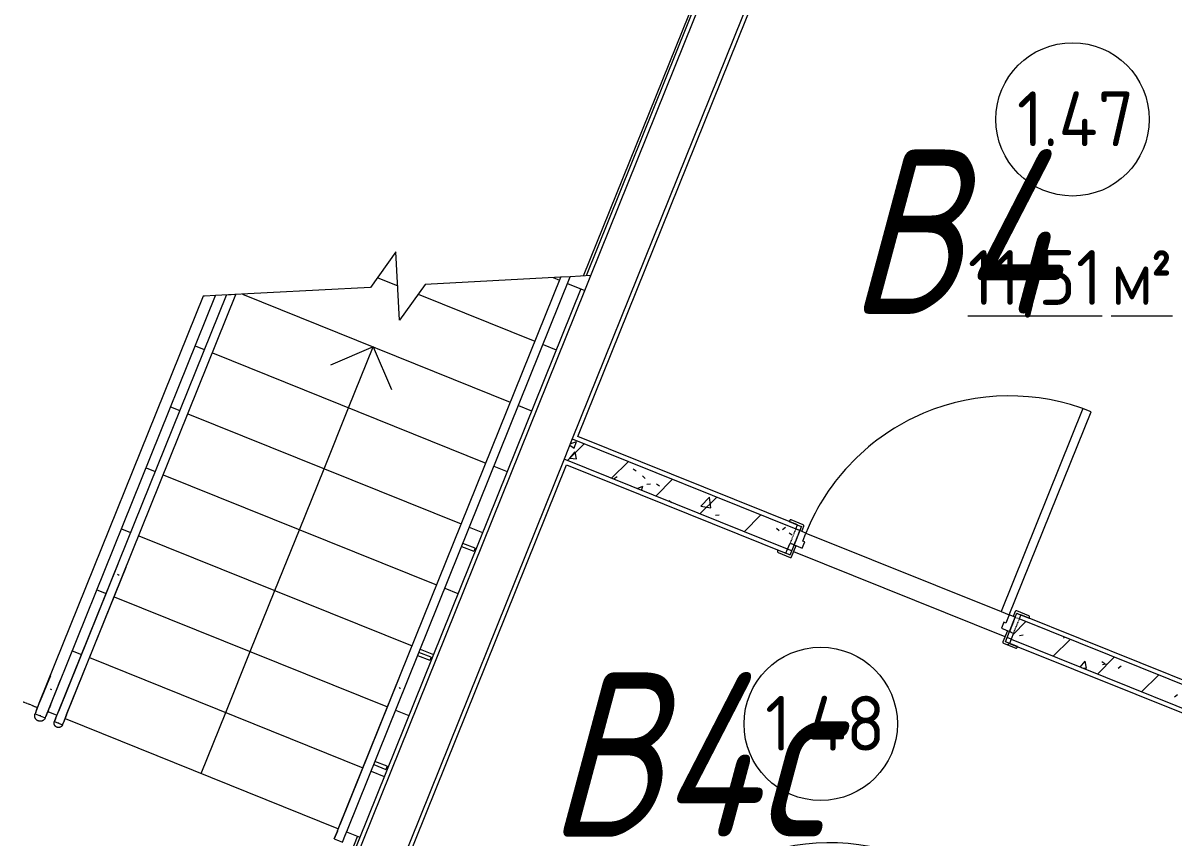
# Model space of a CAD drawing. Header units: millimetres. Extents: x -584918 to 2941280, y 3000189 to 4229862.
# Drawn here: x -438963 to -433710, y 3689344 to 3693065 of the extents above; entities that cross this region are included whole.
import ezdxf

# ---------------------------------------------------------------- set-up
doc = ezdxf.new("R2010")
doc.units = ezdxf.units.MM
doc.linetypes.add('ASVP_Невидимые', pattern=[5, 3, -2])
doc.linetypes.add('ASVP_Штриховая_ш3 п1_5', pattern=[4.5, 3, -1.5])
for name, color, linetype, lineweight in [('Двери', 7, 'Continuous', 0), ('Лестницы', 7, 'Continuous', 0), ('Линии разделители', 7, 'ASVP_Штриховая_ш3 п1_5', 0), ('Марки помещений', 7, 'Continuous', 0), ('Обобщенные модели', 7, 'Continuous', 0), ('Ограждение', 7, 'Continuous', 0), ('Перекрытие', 7, 'Continuous', 0), ('Стены внутренние', 7, 'Continuous', 0), ('Стены несущие', 7, 'Continuous', 0), ('Стены отделка', 7, 'Continuous', 0), ('Стрелки вверх', 7, 'Continuous', 0), ('экспертиза ДУ категории', 1, 'Continuous', 0)]:
    doc.layers.add(name, color=color, linetype=linetype, lineweight=lineweight)
doc.styles.add('GOST Common_2', font='', dxfattribs={"height": 500})
doc.styles.add('GOST Common_3', font='', dxfattribs={"width": 0.9, "height": 500})
doc.styles.add('mytext', font='isocpeur.ttf', dxfattribs={"width": 0.8, "oblique": 14.999978})
doc.styles.get('GOST Common_2').set_extended_font_data('GOST Common')
doc.styles.get('GOST Common_3').set_extended_font_data('GOST Common')

# ---------------------------------------------------------------- blocks, each defined once
blk = doc.blocks.new('ASVP_ДверьДеревянная_1 полотно - Входная_внутр_ 1000х2000h_полотно_ Г Л _950 в свету_-7521736-АР Этаж 01')
at = {"layer": 'Двери', "lineweight": 18}
for p, q in [((500, 1050), (460, 1050)), ((460, 1050), (460, 50)), ((500, 50), (500, 1050)), ((-500, 50), (-530, 50)), ((-530, 50), (-530, -20)), ((-500, 10), (-500, 50)), ((-490, 10), (-500, 10)), ((-490, -20), (-490, 10)), ((460, 50), (500, 50)), ((500, 10), (490, 10)), ((490, 10), (490, -20)), ((530, 50), (500, 50)), ((500, 50), (500, 10)), ((530, -20), (530, 50)), ((-530, -20), (-490, -20)), ((490, -20), (530, -20))]:
    blk.add_line(p, q, dxfattribs=at)
at = {"layer": 'Двери', "linetype": 'ASVP_Невидимые', "lineweight": 18}
for p, q in [((-530, 50), (-550, 50)), ((-550, 50), (-550, -20)), ((-530, -20), (-530, 50)), ((550, 50), (530, 50)), ((530, 50), (530, -20)), ((550, -20), (550, 50)), ((-550, -20), (-530, -20)), ((530, -20), (550, -20))]:
    blk.add_line(p, q, dxfattribs=at)
at = {"layer": 'Двери'}
blk.add_arc((500, 50), 1000, 90, 180, dxfattribs=at)
blk = doc.blocks.new('ASVP_НАЛИЧНИК МДФ_Двери - Наличник дверной МДФ-V13-АР Этаж 01')
at = {"layer": 'Обобщенные модели'}
h = blk.add_hatch(dxfattribs=at)
h.set_pattern_fill('FP_9', color=256, style=0, pattern_type=2)
h.set_pattern_definition([(238.819, (7622.62, -25279.885), (847.5705, 1239.66265), [208.25, -1874.25]), (228.514, (7901.11, -25302.37), (-230.6308, -541.9905), [465.661, -465.661]), (220.384, (7978.95, -25495.53), (-616.941, -697.6711), [263.418, -1053.671])])
h.paths.add_polyline_path([(585, -10), (588.5, -8.5), (590, -5), (590, 0), (530, -1), (529.9, 50), (520, 50), (520, -5), (521.5, -8.5), (525, -10), (562.1, -10)])
h.paths.add_polyline_path([(-525, -10), (-521.5, -8.5), (-520, -5), (-520, 50), (-530, 50), (-531, 0), (-590, 0), (-590, -5), (-588.5, -8.5), (-585, -10), (-526.4, -10)])
for p, q in [((-531, 0), (-590, 0)), ((-590, 0), (-590, -5)), ((-530, 50), (-530, -1)), ((-520, -5), (-520, 50)), ((520, 50), (520, -5)), ((530, -1), (530, 50)), ((-585, -10), (-525, -10)), ((-531, -1), (-531, 0)), ((-530, -1), (-531, -1)), ((525, -10), (585, -10)), ((531, -1), (530, -1)), ((590, 0), (531, 0)), ((531, 0), (531, -1)), ((590, -5), (590, 0))]:
    blk.add_line(p, q, dxfattribs=at)
for centre, start, end in [((-585, -5), 180, 270), ((-525, -5), 270, 360), ((525, -5), 180, 270), ((585, -5), 270, 360)]:
    blk.add_arc(centre, 5, start, end, dxfattribs=at)
blk = doc.blocks.new('ASVP_НАЛИЧНИК МДФ_Двери - Наличник дверной МДФ-V14-АР Этаж 01')
at = {"layer": 'Обобщенные модели'}
for p, q in [((-531, 0), (-590, 0)), ((-590, 0), (-590, -5)), ((-531, -1), (-531, 0)), ((-530, 20), (-530, -1)), ((-520, -5), (-520, 20)), ((520, 20), (520, -5)), ((530, -1), (530, 20)), ((590, 0), (531, 0)), ((531, 0), (531, -1)), ((590, -5), (590, 0)), ((-585, -10), (-525, -10)), ((-530, -1), (-531, -1)), ((525, -10), (585, -10)), ((531, -1), (530, -1))]:
    blk.add_line(p, q, dxfattribs=at)
for centre, start, end in [((-585, -5), 180, 270), ((-525, -5), 270, 360), ((525, -5), 180, 270), ((585, -5), 270, 360)]:
    blk.add_arc(centre, 5, start, end, dxfattribs=at)
blk = doc.blocks.new('ASVP_ДверьАлюминиеваяВитражная_1 полотно - Остекленная Внутреняя-6588625-АР Этаж 01')
at = {"layer": 'Двери', "lineweight": 18}
for p, q in [((465, 962.5), (415, 962.5)), ((415, 962.5), (415, 32.5)), ((465, 32.5), (465, 962.5)), ((-465, 32.5), (-525, 32.5)), ((-525, 32.5), (-525, -32.5)), ((-465, -17.5), (-465, 32.5)), ((415, 32.5), (465, 32.5)), ((525, 32.5), (465, 32.5)), ((465, 32.5), (465, -17.5)), ((525, -32.5), (525, 32.5)), ((-525, -32.5), (-455, -32.5)), ((-455, -17.5), (-465, -17.5)), ((-455, -32.5), (-455, -17.5)), ((465, -17.5), (455, -17.5)), ((455, -17.5), (455, -32.5)), ((455, -32.5), (525, -32.5))]:
    blk.add_line(p, q, dxfattribs=at)
at = {"layer": 'Двери'}
blk.add_arc((465, 32.5), 930, 90, 180, dxfattribs=at)
blk = doc.blocks.new('Тип перил - Перила_Внутренний_-6241588-АР Этаж 01')
at = {"layer": 'Ограждение'}
for p, q in [((270.6, 26352.1), (-0.5, 25679.4)), ((36.6, 25664.5), (307.7, 26337.1)), ((-12.2, 25650.4), (-26.4, 25614.9)), ((-5.7, 25606.6), (-10, 25608.3)), ((10.7, 25600), (24.9, 25635.4))]:
    blk.add_line(p, q, dxfattribs=at)
at = {"layer": 'Ограждение', "flags": 128}
for points in [[(269.2, 26305.4), (272.5, 26303.1), (276.4, 26302.4)], [(-12.2, 25650.4), (-11.1, 25653), (-10.1, 25655.6), (-9, 25658.1), (-8, 25660.7), (-7, 25663.3), (-5.9, 25665.8), (-4.9, 25668.3), (-3.9, 25670.8), (-2.9, 25673.2), (-2, 25675.7), (-1, 25678), (-0.5, 25679.4)], [(36.6, 25664.5), (35.7, 25662.1), (34.7, 25659.7), (33.8, 25657.3), (32.8, 25654.8), (31.8, 25652.3), (30.7, 25649.8), (29.7, 25647.3), (28.7, 25644.7), (27.7, 25642.1), (26.6, 25639.6), (25.6, 25637), (24.9, 25635.4)]]:
    blk.add_lwpolyline(points, dxfattribs=at)
blk = doc.blocks.new('Тип перил - Перила_Внутренний_-V25-АР Этаж 01')
at = {"layer": 'Ограждение'}
for p, q in [((-3.8, 25671.1), (1007, 28179.3)), ((33.3, 25656.2), (1051, 28181.7)), ((1051, 28181.7), (1007, 28179.3)), ((-26.4, 25614.9), (-12.2, 25650.4)), ((-12.2, 25650.4), (-3.8, 25671.1)), ((24.9, 25635.4), (33.3, 25656.2)), ((-26.4, 25614.9), (10.7, 25600)), ((10.7, 25600), (24.9, 25635.4))]:
    blk.add_line(p, q, dxfattribs=at)
blk = doc.blocks.new('ADSK_Ограждение_Опоры_Г_образная - D15 высота60 консоль80-V5-АР Этаж 01')
at = {"layer": 'Ограждение'}
for p, q in [((-7.5, 80), (-7.5, 20)), ((-7.5, 80), (0, 80)), ((0, 80), (7.5, 80)), ((7.5, 20), (7.5, 80))]:
    blk.add_line(p, q, dxfattribs=at)
blk = doc.blocks.new('Тип верхнего поручня - Верхний поручень_Внутренний_-6860136-АР Этаж 01')
at = {"layer": 'Ограждение'}
for p, q in [((-1322.2, 26359.1), (-1368.4, 26244.5)), ((-1322, 26225.8), (-1275.8, 26340.4)), ((-1389.3, 26192.6), (-1391.9, 26186.2)), ((-1366.5, 26176), (-1370.9, 26177.8)), ((-1345.5, 26167.5), (-1342.9, 26173.9))]:
    blk.add_line(p, q, dxfattribs=at)
at = {"layer": 'Ограждение', "flags": 128}
for points in [[(-1322.4, 26299.3), (-1319.9, 26297.9), (-1317.2, 26297.2)], [(-1389.3, 26192.6), (-1387.4, 26197.3), (-1385.6, 26201.9), (-1383.7, 26206.5), (-1381.9, 26211.1), (-1380, 26215.7), (-1378.2, 26220.2), (-1376.4, 26224.7), (-1374.6, 26229.1), (-1372.8, 26233.5), (-1371.1, 26237.8), (-1369.4, 26242), (-1368.4, 26244.5)], [(-1322, 26225.8), (-1323.7, 26221.6), (-1325.4, 26217.3), (-1327.2, 26213), (-1328.9, 26208.6), (-1330.7, 26204.1), (-1332.6, 26199.6), (-1334.4, 26195.1), (-1336.2, 26190.5), (-1338.1, 26185.9), (-1339.9, 26181.3), (-1341.8, 26176.7), (-1342.9, 26173.9)]]:
    blk.add_lwpolyline(points, dxfattribs=at)
blk = doc.blocks.new('Тип верхнего поручня - D50-V65-АР Этаж 01')
at = {"layer": 'Ограждение', "flags": 128}
for points in [[(0, 25), (1, 25), (2, 24.9), (3, 24.8), (4, 24.7), (5, 24.5), (5.9, 24.3), (6.9, 24), (7.9, 23.7), (8.8, 23.4), (9.7, 23), (10.6, 22.6), (11.5, 22.2), (12.4, 21.7), (13.3, 21.2), (14.1, 20.6), (14.9, 20.1), (15.7, 19.4), (16.5, 18.8), (17.2, 18.1), (17.9, 17.4), (18.6, 16.7), (19.3, 15.9), (19.9, 15.1), (20.5, 14.3), (21, 13.5), (21.6, 12.7), (22, 11.8), (22.5, 10.9), (22.9, 10), (23.3, 9.1), (23.6, 8.1), (24, 7.2), (24.2, 6.2), (24.4, 5.2), (24.6, 4.2), (24.8, 3.3), (24.9, 2.3), (25, 1.3), (25, 0.3), (25, 0)], [(25, 0), (25, -1), (24.9, -2), (24.8, -3), (24.7, -4), (24.5, -5), (24.3, -5.9), (24, -6.9), (23.7, -7.9), (23.4, -8.8), (23, -9.7), (22.6, -10.6), (22.2, -11.5), (21.7, -12.4), (21.2, -13.3), (20.6, -14.1), (20.1, -14.9), (19.4, -15.7), (18.8, -16.5), (18.1, -17.2), (17.4, -17.9), (16.7, -18.6), (15.9, -19.3), (15.1, -19.9), (14.3, -20.5), (13.5, -21), (12.7, -21.6), (11.8, -22), (10.9, -22.5), (10, -22.9), (9.1, -23.3), (8.1, -23.6), (7.2, -24), (6.2, -24.2), (5.2, -24.4), (4.2, -24.6), (3.3, -24.8), (2.3, -24.9), (1.3, -25), (0.3, -25), (0, -25)]]:
    blk.add_lwpolyline(points, dxfattribs=at)
blk = doc.blocks.new('Тип верхнего поручня - Верхний поручень_Внутренний_-V66-АР Этаж 01')
at = {"layer": 'Ограждение'}
for p, q in [((-1372.6, 26234.1), (-622.8, 28094.6)), ((-1326.2, 26215.4), (-568.6, 28095.3)), ((-618.2, 28092.7), (-622.8, 28094.6)), ((-568.6, 28095.3), (-618.2, 28092.7)), ((-1389.3, 26192.6), (-1372.6, 26234.1)), ((-1342.9, 26173.9), (-1326.2, 26215.4)), ((-1391.9, 26186.2), (-1389.3, 26192.6)), ((-1391.9, 26186.2), (-1369.4, 26177.2)), ((-1368.7, 26176.9), (-1345.5, 26167.5)), ((-1345.5, 26167.5), (-1342.9, 26173.9))]:
    blk.add_line(p, q, dxfattribs=at)
blk = doc.blocks.new('Тип перил - Перила_Внутренний_-6860151-АР Этаж 01')
at = {"layer": 'Ограждение'}
for p, q in [((-1014, 26869.7), (-1285.1, 26197.1)), ((-1248, 26182.1), (-976.9, 26854.8)), ((-1296.8, 26168.1), (-1303.8, 26150.7)), ((-1283, 26142.4), (-1287.4, 26144.1)), ((-1266.7, 26135.8), (-1259.7, 26153.1))]:
    blk.add_line(p, q, dxfattribs=at)
at = {"layer": 'Ограждение', "flags": 128}
for points in [[(-1015.5, 26823), (-1012.2, 26820.8), (-1008.2, 26820.1)], [(-1296.8, 26168.1), (-1295.7, 26170.7), (-1294.7, 26173.2), (-1293.6, 26175.8), (-1292.6, 26178.4), (-1291.6, 26181), (-1290.5, 26183.5), (-1289.5, 26186), (-1288.5, 26188.5), (-1287.6, 26190.9), (-1286.6, 26193.3), (-1285.6, 26195.7), (-1285.1, 26197.1)], [(-1248, 26182.1), (-1248.9, 26179.8), (-1249.9, 26177.4), (-1250.9, 26175), (-1251.8, 26172.5), (-1252.8, 26170), (-1253.9, 26167.5), (-1254.9, 26165), (-1255.9, 26162.4), (-1257, 26159.8), (-1258, 26157.2), (-1259, 26154.6), (-1259.7, 26153.1)]]:
    blk.add_lwpolyline(points, dxfattribs=at)
blk = doc.blocks.new('Тип перил - D40-V67-АР Этаж 01')
at = {"layer": 'Ограждение', "flags": 128}
for points in [[(0, 20), (0.8, 20), (1.6, 19.9), (2.4, 19.9), (3.2, 19.7), (4, 19.6), (4.8, 19.4), (5.5, 19.2), (6.3, 19), (7, 18.7), (7.8, 18.4), (8.5, 18.1), (9.2, 17.7), (9.9, 17.4), (10.6, 16.9), (11.3, 16.5), (11.9, 16), (12.6, 15.6), (13.2, 15), (13.8, 14.5), (14.3, 13.9), (14.9, 13.3), (15.4, 12.7), (15.9, 12.1), (16.4, 11.5), (16.8, 10.8), (17.2, 10.1), (17.6, 9.4), (18, 8.7), (18.3, 8), (18.6, 7.2), (18.9, 6.5), (19.2, 5.7), (19.4, 5), (19.6, 4.2), (19.7, 3.4), (19.8, 2.6), (19.9, 1.8), (20, 1), (20, 0.2), (20, 0)], [(20, 0), (20, -0.8), (19.9, -1.6), (19.9, -2.4), (19.7, -3.2), (19.6, -4), (19.4, -4.8), (19.2, -5.5), (19, -6.3), (18.7, -7), (18.4, -7.8), (18.1, -8.5), (17.7, -9.2), (17.4, -9.9), (16.9, -10.6), (16.5, -11.3), (16, -11.9), (15.6, -12.6), (15, -13.2), (14.5, -13.8), (13.9, -14.3), (13.3, -14.9), (12.7, -15.4), (12.1, -15.9), (11.5, -16.4), (10.8, -16.8), (10.1, -17.2), (9.4, -17.6), (8.7, -18), (8, -18.3), (7.2, -18.6), (6.5, -18.9), (5.7, -19.2), (5, -19.4), (4.2, -19.6), (3.4, -19.7), (2.6, -19.8), (1.8, -19.9), (1, -20), (0.2, -20), (0, -20)]]:
    blk.add_lwpolyline(points, dxfattribs=at)
blk = doc.blocks.new('Тип перил - Перила_Внутренний_-V68-АР Этаж 01')
at = {"layer": 'Ограждение'}
for p, q in [((-1288.4, 26188.8), (-519, 28098)), ((-1251.3, 26173.8), (-475, 28100.3)), ((-475, 28100.3), (-519, 28098)), ((-1303.8, 26150.7), (-1296.8, 26168.1)), ((-1296.8, 26168.1), (-1288.4, 26188.8)), ((-1259.7, 26153.1), (-1251.3, 26173.8)), ((-1303.8, 26150.7), (-1266.7, 26135.8)), ((-1266.7, 26135.8), (-1259.7, 26153.1))]:
    blk.add_line(p, q, dxfattribs=at)
blk = doc.blocks.new('ASVP_Марка_Помещение_ДваЗначения - Номер Площадь-685795-АР Этаж 01')
at = {"layer": 'Марки помещений'}
blk.add_circle((0, 0), 3.5, dxfattribs=at)

msp = doc.modelspace()

# ---------------------------------------------------------------- hatches: boundary and pattern name
at = {"layer": 'Стены внутренние'}
h = msp.add_hatch(dxfattribs=at)
h.set_pattern_fill('FP_1', color=256, style=0, pattern_type=2)
h.set_pattern_definition([(45, (-437515.92, 3663725.22), (-141.4214, 141.4214), [])])
h.paths.add_polyline_path([(-433339.796, 3689802.886), (-433302.418, 3689895.638), (-434415.441, 3690344.169), (-434452.819, 3690251.417), (-433558.109, 3689890.863)])
h.paths.add_polyline_path([(-435473.089, 3690662.571), (-435435.712, 3690755.323), (-436455.983, 3691166.477), (-436493.36, 3691073.725), (-435780.476, 3690786.443)])
h = msp.add_hatch(dxfattribs=at)
h.set_pattern_fill('FP_2', color=256, style=0, pattern_type=2)
h.set_pattern_definition([(50, (-437515.92, 3663725.22), (364.368, -31.8783), [38.1, -419.1]), (355, (-437515.92, 3663725.2), (-70.486, 382.1133), [30.48, -335.28]), (100.451, (-437485.56, 3663722.56), (293.885, 350.2334), [32.38, -356.18]), (46.184, (-437515.92, 3663826.8), (542.1585, -84.086), [57.15, -628.65]), (96.636, (-437470.74, 3663819.8), (474.805, 494.855), [48.57, -534.27]), (351.184, (-437515.9, 3663826.8), (474.81, 494.85), [45.72, -502.92]), (21, (-437465.12, 3663801.42), (303.2285, -204.5305), [38.1, -419.1]), (326, (-437465.12, 3663801.4), (123.604, 368.376), [30.48, -335.28]), (71.451, (-437439.86, 3663784.37), (426.834, 163.8427), [32.38, -356.18]), (37.5, (-437515.92, 3663725.22), (6.17665, 169.11015), [16.764, -314.452, 16.764, -323.596, -336.55]), (37.5, (-437515.92, 3663725.22), (6.17665, 169.11015), [-671.576, 16.764, -319.786]), (7.5, (-437515.92, 3663725.22), (133.6389, 200.3615), [16.764, -177.292, 16.764, -306.832, -128.27]), (7.5, (-437515.92, 3663725.22), (133.6389, 200.3615), [-517.652, 16.764, -111.506]), (327.5, (-437629.21, 3663725.22), (271.1818, -11.45836), [16.764, -110.236, 16.764, -379.476, -525.78]), (327.5, (-437629.21, 3663725.22), (271.1818, -11.45836), [-523.24, 16.764, -509.016]), (317.5, (-437680, 3663725.22), (296.2585, 50.8528), [16.764, -148.336, 16.764, -246.38, -373.38]), (317.5, (-437680, 3663725.22), (296.2585, 50.8528), [-428.244, 16.764, -356.616])])
h.paths.add_polyline_path([(-433339.796, 3689802.886), (-433302.418, 3689895.638), (-434415.441, 3690344.169), (-434452.819, 3690251.417), (-433558.109, 3689890.863)])
h.paths.add_polyline_path([(-435473.089, 3690662.571), (-435435.712, 3690755.323), (-436455.983, 3691166.477), (-436493.36, 3691073.725), (-435780.476, 3690786.443)])

# ---------------------------------------------------------------- linework, layer by layer
at = {"layer": 'Лестницы'}
for p, q in [((-437260.997, 3692020.913), (-437377.503, 3691858.231)), ((-437244.363, 3691708.856), (-437260.997, 3692020.913)), ((-437345.849, 3691902.431), (-437252.68, 3691864.885)), ((-437345.849, 3691902.431), (-437252.68, 3691864.885)), ((-437127.857, 3691871.539), (-437244.363, 3691708.856)), ((-436508.956, 3691904.53), (-437127.857, 3691871.539)), ((-436543.826, 3691902.671), (-436514.472, 3691890.842)), ((-436543.826, 3691902.671), (-436514.472, 3691890.842)), ((-436477.371, 3691875.891), (-436398.532, 3691844.12)), ((-436477.371, 3691875.891), (-436398.532, 3691844.12)), ((-436371.229, 3691911.871), (-436464.883, 3691906.879)), ((-436398.532, 3691844.12), (-436371.229, 3691911.871)), ((-437377.503, 3691858.231), (-438084.549, 3691820.542)), ((-437961.534, 3691827.099), (-436738.737, 3691334.33)), ((-437961.534, 3691827.099), (-436738.737, 3691334.33)), ((-437159.511, 3691827.339), (-436626.605, 3691612.586)), ((-437159.511, 3691827.339), (-436626.605, 3691612.586)), ((-438177.222, 3691590.575), (-438135.484, 3691573.755)), ((-438177.222, 3691590.575), (-438135.484, 3691573.755)), ((-438098.383, 3691558.804), (-436850.87, 3691056.075)), ((-438098.383, 3691558.804), (-436850.87, 3691056.075)), ((-436589.504, 3691597.635), (-436529.215, 3691573.339)), ((-436589.504, 3691597.635), (-436529.215, 3691573.339)), ((-438289.355, 3691312.319), (-438247.617, 3691295.499)), ((-438289.355, 3691312.319), (-438247.617, 3691295.499)), ((-436701.637, 3691319.379), (-436641.348, 3691295.084)), ((-436701.637, 3691319.379), (-436641.348, 3691295.084)), ((-438210.516, 3691280.548), (-436963.003, 3690777.819)), ((-438210.516, 3691280.548), (-436963.003, 3690777.819)), ((-438401.488, 3691034.063), (-438359.75, 3691017.243)), ((-438401.488, 3691034.063), (-438359.75, 3691017.243)), ((-436813.77, 3691041.124), (-436753.481, 3691016.828)), ((-436813.77, 3691041.124), (-436753.481, 3691016.828)), ((-438322.649, 3691002.292), (-437075.136, 3690499.563)), ((-438322.649, 3691002.292), (-437075.136, 3690499.563)), ((-438513.621, 3690755.808), (-438471.883, 3690738.988)), ((-438513.621, 3690755.808), (-438471.883, 3690738.988)), ((-438434.782, 3690724.037), (-437187.269, 3690221.308)), ((-438434.782, 3690724.037), (-437187.269, 3690221.308)), ((-436925.902, 3690762.868), (-436865.614, 3690738.572)), ((-436925.902, 3690762.868), (-436865.614, 3690738.572)), ((-438625.754, 3690477.552), (-438584.015, 3690460.732)), ((-438625.754, 3690477.552), (-438584.015, 3690460.732)), ((-437038.035, 3690484.612), (-436977.747, 3690460.317)), ((-437038.035, 3690484.612), (-436977.747, 3690460.317)), ((-438546.915, 3690445.781), (-437299.402, 3689943.052)), ((-438546.915, 3690445.781), (-437299.402, 3689943.052)), ((-438737.887, 3690199.296), (-438696.148, 3690182.476)), ((-438737.887, 3690199.296), (-438696.148, 3690182.476)), ((-437150.168, 3690206.357), (-437089.879, 3690182.061)), ((-437150.168, 3690206.357), (-437089.879, 3690182.061)), ((-438659.048, 3690167.525), (-437411.535, 3689664.796)), ((-438659.048, 3690167.525), (-437411.535, 3689664.796)), ((-437262.301, 3689928.101), (-437202.012, 3689903.805)), ((-437262.301, 3689928.101), (-437202.012, 3689903.805)), ((-438850.02, 3689921.041), (-438808.281, 3689904.221)), ((-438850.02, 3689921.041), (-438808.281, 3689904.221)), ((-438771.181, 3689889.27), (-437523.668, 3689386.541)), ((-438771.181, 3689889.27), (-437523.668, 3689386.541)), ((-437374.434, 3689649.845), (-437314.145, 3689625.55)), ((-437374.434, 3689649.845), (-437314.145, 3689625.55)), ((-437486.567, 3689371.59), (-437426.278, 3689347.294)), ((-437486.567, 3689371.59), (-437426.278, 3689347.294))]:
    msp.add_line(p, q, dxfattribs=at)
at = {"layer": 'Линии разделители'}
msp.add_line((-438962.976, 3689966.56), (-438896.396, 3689939.73), dxfattribs=at)
at = {"layer": 'Перекрытие'}
for p, q in [((-435389.336, 3690736.634), (-434498.918, 3690377.809)), ((-435454.539, 3690655.096), (-435473.089, 3690662.571)), ((-434480.644, 3690262.631), (-435445.264, 3690651.358)), ((-434452.819, 3690251.417), (-434471.369, 3690258.893))]:
    msp.add_line(p, q, dxfattribs=at)
at = {"layer": 'Стены внутренние'}
for p, q in [((-436404.283, 3691910.109), (-435390.997, 3694424.56)), ((-438433.536, 3686874.556), (-437435.553, 3689351.032))]:
    msp.add_line(p, q, dxfattribs=at)
at = {"layer": 'Стены несущие'}
for p, q in [((-436455.983, 3691166.477), (-436493.36, 3691073.725)), ((-436455.983, 3691166.477), (-435435.712, 3690755.323)), ((-435473.089, 3690662.571), (-436493.36, 3691073.725)), ((-435473.089, 3690662.571), (-435461.876, 3690690.397)), ((-433302.418, 3689895.638), (-434415.441, 3690344.169)), ((-434441.605, 3690279.243), (-434452.819, 3690251.417)), ((-434452.819, 3690251.417), (-433339.796, 3689802.886))]:
    msp.add_line(p, q, dxfattribs=at)
at = {"layer": 'Стены отделка'}
for p, q in [((-435377.984, 3694430.098), (-436393.265, 3691910.697)), ((-436371.229, 3691911.871), (-435351.958, 3694441.173)), ((-435166.454, 3694366.417), (-436455.983, 3691166.477)), ((-436429.957, 3691177.552), (-435155.38, 3694340.391)), ((-436417.082, 3691851.595), (-438427.999, 3686861.543)), ((-438416.924, 3686835.518), (-436398.532, 3691844.12)), ((-435428.236, 3690773.874), (-436429.957, 3691177.552)), ((-436493.36, 3691073.725), (-437278.29, 3689125.935)), ((-437252.264, 3689137.01), (-436482.285, 3691047.699)), ((-436482.285, 3691047.699), (-435480.565, 3690644.021)), ((-435435.712, 3690755.323), (-435428.236, 3690773.874)), ((-435480.565, 3690644.021), (-435473.089, 3690662.571)), ((-434407.966, 3690362.72), (-434415.441, 3690344.169)), ((-433313.493, 3689921.664), (-434407.966, 3690362.72)), ((-434452.819, 3690251.417), (-434460.294, 3690232.867)), ((-434460.294, 3690232.867), (-433365.822, 3689791.811))]:
    msp.add_line(p, q, dxfattribs=at)
at = {"layer": 'Стрелки вверх'}
for p, q in [((-437364.813, 3691586.629), (-437560.007, 3691503.568)), ((-437476.946, 3691308.374), (-437364.813, 3691586.629)), ((-437364.813, 3691586.629), (-437281.751, 3691391.435)), ((-437589.078, 3691030.118), (-437476.946, 3691308.374)), ((-437701.211, 3690751.862), (-437589.078, 3691030.118)), ((-437813.344, 3690473.607), (-437701.211, 3690751.862)), ((-437925.477, 3690195.351), (-437813.344, 3690473.607)), ((-438037.61, 3689917.095), (-437925.477, 3690195.351)), ((-438149.743, 3689638.84), (-438037.61, 3689917.095))]:
    msp.add_line(p, q, dxfattribs=at)

# ---------------------------------------------------------------- block references
at = {"layer": 'Двери'}
for name, p, rotation in [('ASVP_ДверьАлюминиеваяВитражная_1 полотно - Остекленная Внутреняя-6588625-АР Этаж 01', (-432633.006, 3691494.659), 68.05130091645755), ('ASVP_ДверьДеревянная_1 полотно - Входная_внутр_ 1000х2000h_полотно_ Г Л _950 в свету_-7521736-АР Этаж 01', (-434944.265, 3690503.37), 338.0513009164574), ('ASVP_ДверьДеревянная_1 полотно - Входная_внутр_ 1000х2000h_полотно_ Г Л _950 в свету_-7521736-АР Этаж 01', (-435766.573, 3688462.829), 338.0513009164574)]:
    msp.add_blockref(name, p, dxfattribs=dict(at, rotation=rotation))
at = {"layer": 'Марки помещений', "xscale": 99.99999999999993, "yscale": 99.99999999999993, "zscale": 99.99999999999993}
for p in [(-434172.578, 3692624.991), (-435321.869, 3689865.153)]:
    msp.add_blockref('ASVP_Марка_Помещение_ДваЗначения - Номер Площадь-685795-АР Этаж 01', p, dxfattribs=at)
at = {"layer": 'Обобщенные модели'}
for name, p, rotation in [('ASVP_НАЛИЧНИК МДФ_Двери - Наличник дверной МДФ-V14-АР Этаж 01', (-434918.101, 3690568.297), 158.0513009164572), ('ASVP_НАЛИЧНИК МДФ_Двери - Наличник дверной МДФ-V13-АР Этаж 01', (-434970.43, 3690438.444), 338.0513009164574)]:
    msp.add_blockref(name, p, dxfattribs=dict(at, rotation=rotation))
at = {"layer": 'Ограждение'}
for name in ['Тип перил - Перила_Внутренний_-V25-АР Этаж 01', 'Тип верхнего поручня - Верхний поручень_Внутренний_-V66-АР Этаж 01', 'Тип перил - Перила_Внутренний_-V68-АР Этаж 01', 'Тип перил - Перила_Внутренний_-6860151-АР Этаж 01', 'Тип верхнего поручня - Верхний поручень_Внутренний_-6860136-АР Этаж 01', 'Тип перил - Перила_Внутренний_-6241588-АР Этаж 01']:
    msp.add_blockref(name, (-437515.924, 3663725.217), dxfattribs=at)
for name, p, rotation in [('ADSK_Ограждение_Опоры_Г_образная - D15 высота60 консоль80-V5-АР Этаж 01', (-436976.843, 3690689.968), 248.0513009164561), ('ADSK_Ограждение_Опоры_Г_образная - D15 высота60 консоль80-V5-АР Этаж 01', (-437177.432, 3690192.209), 248.0513009164561), ('Тип верхнего поручня - D50-V65-АР Этаж 01', (-438884.608, 3689902.094), 248.0513009164569), ('Тип перил - D40-V67-АР Этаж 01', (-438801.132, 3689868.455), 248.0513009164569), ('ADSK_Ограждение_Опоры_Г_образная - D15 высота60 консоль80-V5-АР Этаж 01', (-437378.022, 3689694.45), 248.0513009164561)]:
    msp.add_blockref(name, p, dxfattribs=dict(at, rotation=rotation))

# ---------------------------------------------------------------- texts
at = {"layer": 'Марки помещений', "char_height": 250, "attachment_point": 1}
for s, insert, width, style in [('1.47', (-434426.385, 3692752.716), 627.72131, 'GOST Common_2'), ('\\L11,51 ', (-434650.471, 3692028.185), 793.67062, 'GOST Common_2'), ('\\L\\fGOST Common|b0|i0|c238|p34|;\\W.9;\\L²', (-433817.034, 3692028.185), 165.94931, 'GOST Common_3'), ('\\L\\fGOST Common|b0|i0|c204|p34|;\\W.9;\\Lм', (-433995.627, 3692028.185), 216.45562, 'GOST Common_2'), ('1.48', (-435575.676, 3689992.878), 627.72131, 'GOST Common_2')]:
    msp.add_mtext(s, dxfattribs=dict(at, insert=insert, width=width, style=style))
at = {"layer": 'экспертиза ДУ категории', "lineweight": 50, "char_height": 750, "attachment_point": 1, "style": 'mytext'}
for s, insert in [('В4', (-435198.76, 3692487.132)), ('В4с', (-436570.331, 3690099.878))]:
    msp.add_mtext_dynamic_manual_height_columns(s, width=2459.42723, gutter_width=17359.771, heights=[0], dxfattribs=dict(at, insert=insert))

doc.saveas('drawing.dxf')
